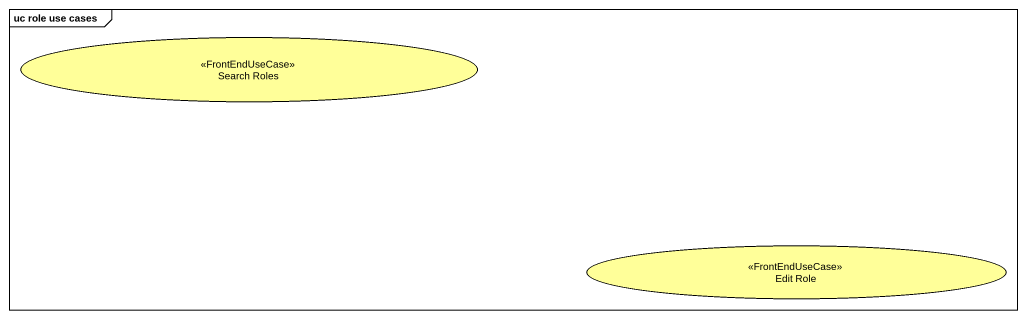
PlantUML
@startuml
mainframe uc role use cases
usecase "Search Roles" as Search_Roles <<FrontEndUseCase>> #FFFF99
usecase "Edit Role" as Edit_Role <<FrontEndUseCase>> #FFFF99
@enduml
